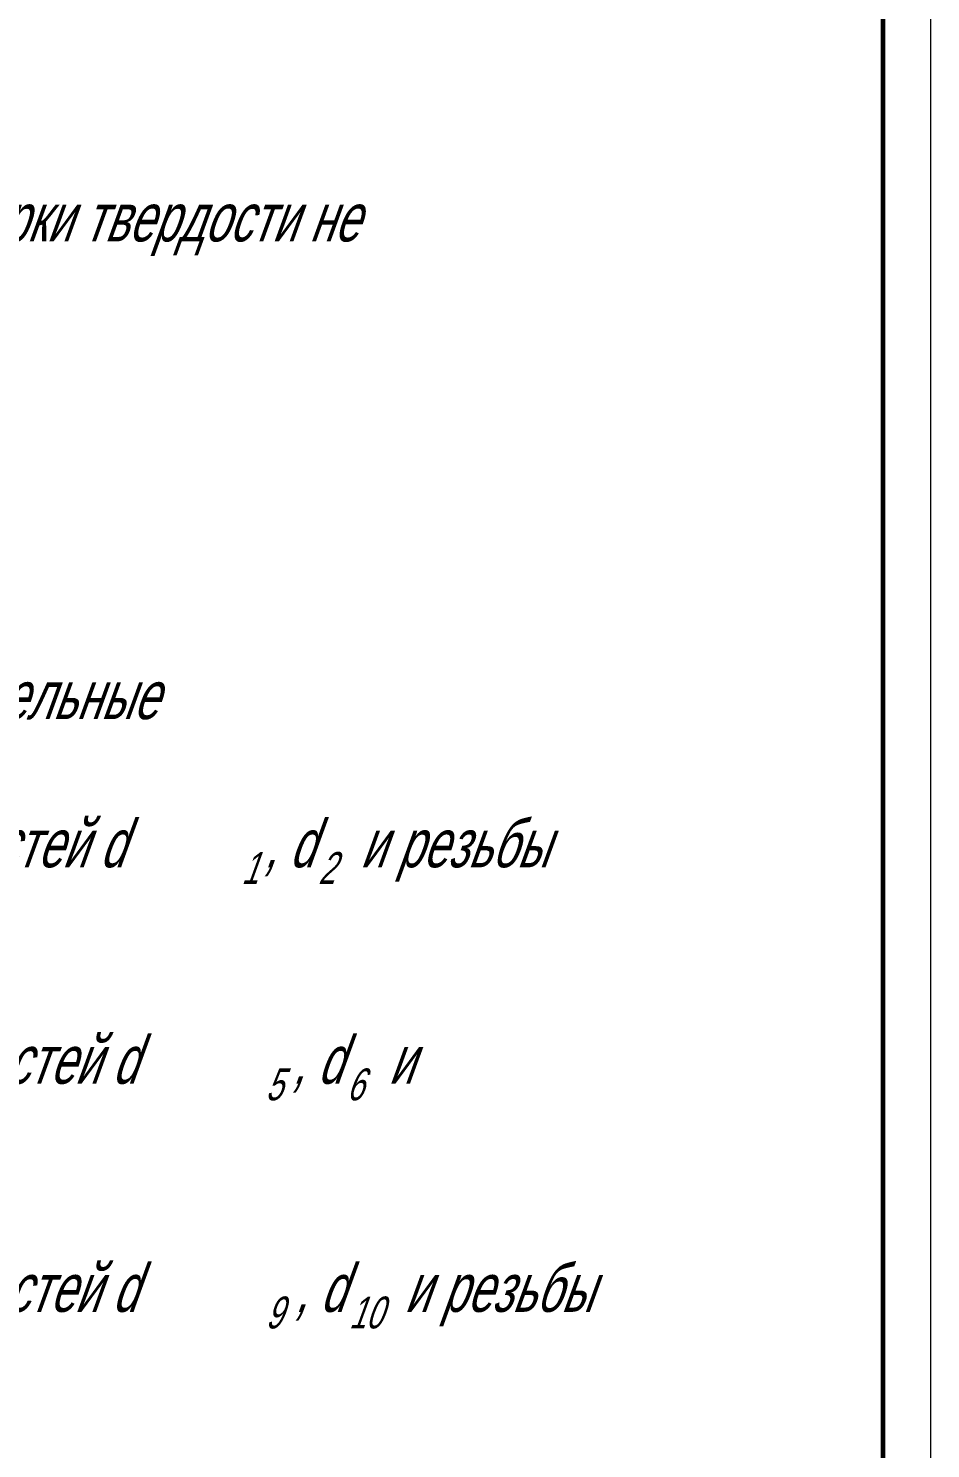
# Model space of a CAD drawing. Extents: x 0 to 841, y 0 to 594.
# Drawn here: x 746.6 to 841, y 301 to 449.5 of the extents above; entities that cross this region are included whole.
import ezdxf

# ---------------------------------------------------------------- set-up
doc = ezdxf.new("R2010")
doc.units = 0
doc.header["$MEASUREMENT"] = 0
doc.linetypes.add('K5LT_BASIC', pattern=[0])
doc.linetypes.add('K5LT_THIN', pattern=[0])
doc.layers.add('0 VIEW0', color=7, linetype='Continuous')
doc.styles.add('K5_TEXTSTYLE', font='win_eskd.shx', dxfattribs={"width": 0.7, "oblique": 15, "bigfont": 'b_eskd.shx'})

# ---------------------------------------------------------------- blocks, each defined once
blk = doc.blocks.new('*S')
at = {"color": 7, "linetype": 'K5LT_THIN', "lineweight": 18}
blk.add_line((841, 594), (841, 0), dxfattribs=at)
at = {"color": 5, "linetype": 'K5LT_BASIC', "lineweight": 60}
blk.add_line((836, 589), (836, 5), dxfattribs=at)

msp = doc.modelspace()

# ---------------------------------------------------------------- block references
msp.add_blockref('*S', (0, 0))

# ---------------------------------------------------------------- texts
at = {"layer": '0 VIEW0', "color": 7, "style": 'K5_TEXTSTYLE', "oblique": 20, "width": 0.7}
for s, height, p in [('1. КС 120Е-3-ОСТ92-1311-77; следы проверки твердости не ', 5, (650.236, 427.186)), (', Б, Г,Е, и И уплотнительные', 5, (697.69, 377.236)), ('5. Взаимное радиальное биение поверхностей d', 5, (650.236, 361.741)), (', d', 5, (771.244, 361.741)), (' и резьбы', 5, (779.98, 361.741)), ('1', 3.333, (768.868, 360.007)), ('2', 3.333, (776.899, 360.007)), ('6.  Взаимное радиальное биение поверхностей d', 5, (650.236, 339.111)), (', d', 5, (774.198, 339.111)), (' и', 5, (782.935, 339.111)), ('5', 3.333, (771.382, 337.377)), ('6', 3.333, (779.854, 337.377)), ('7.  Взаимное радиальное биение поверхностей d', 5, (650.236, 315.259)), (', d', 5, (774.463, 315.259)), (' и резьбы', 5, (784.611, 315.259)), ('9', 3.333, (771.382, 313.524)), ('10', 3.3333, (780.118, 313.524))]:
    msp.add_text(s, height=height, dxfattribs=at).set_placement(p)

doc.saveas('drawing.dxf')
